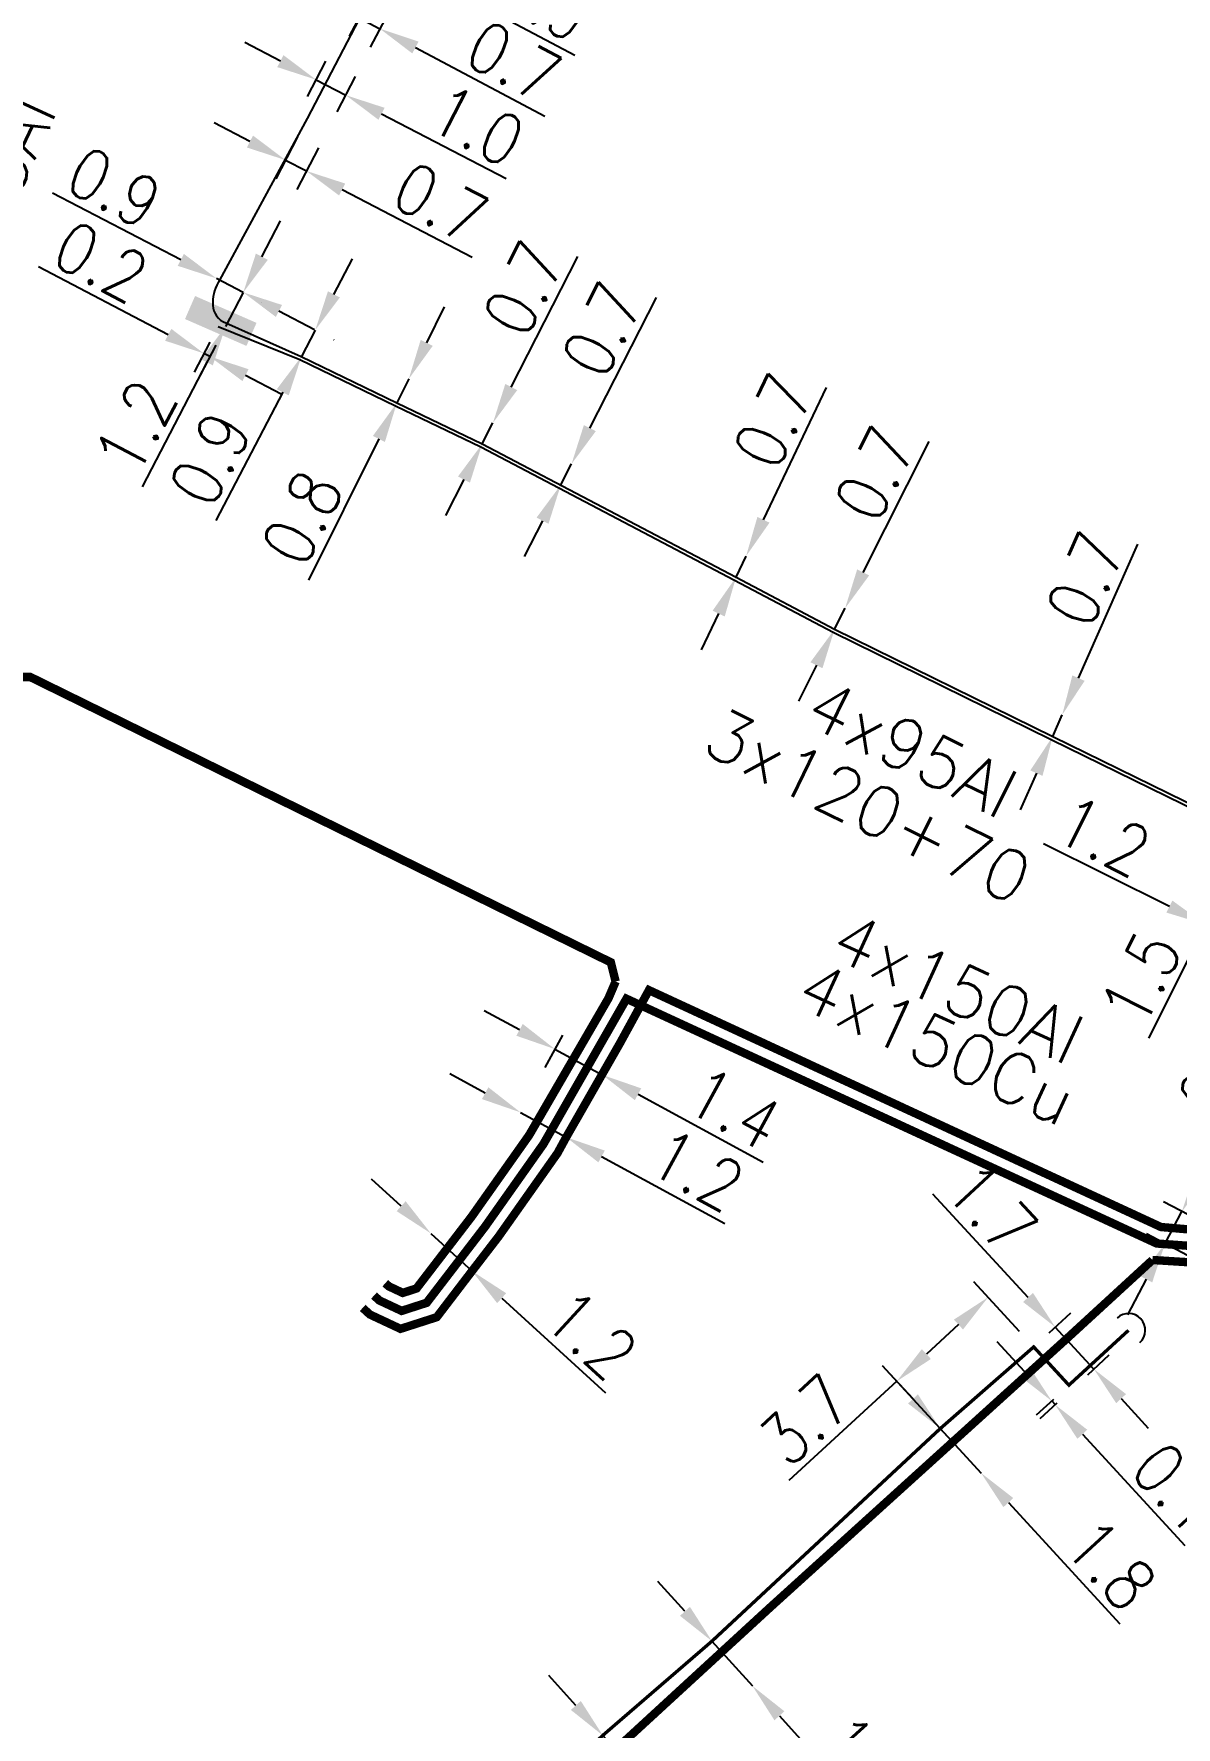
# Model space of a CAD drawing. Header units: millimetres. Extents: x 80000 to 81010, y 144000 to 145002.
# Drawn here: x 80485.6 to 80519.7, y 144646.2 to 144696.7 of the extents above; entities that cross this region are included whole.
import ezdxf
from ezdxf.enums import TextEntityAlignment as Align

# ---------------------------------------------------------------- set-up
doc = ezdxf.new("R2010")
doc.units = ezdxf.units.MM
doc.header["$PDMODE"] = 34
doc.linetypes.add('B_ST_AL', pattern=[2000, 1000, 1000])
doc.layers.get('0').update_dxf_attribs({"linetype": 'CONTINUOUS'})
doc.layers.get('Defpoints').update_dxf_attribs({"linetype": 'CONTINUOUS'})
for name, color, linetype in [('B_100', 3, 'CONTINUOUS'), ('B_110', 1, 'CONTINUOUS'), ('B_300', 7, 'CONTINUOUS')]:
    doc.layers.add(name, color=color, linetype=linetype)
doc.styles.add('M_ROMANS', font='ROMANS.shx', dxfattribs={"width": 0.75})
doc.styles.get("Standard").update_dxf_attribs({"font": 'romans.shx', "width": 0.85})
doc.dimstyles.get("Standard").update_dxf_attribs({"dimtxt": 1.5, "dimasz": 1.2, "dimexe": 0.625, "dimexo": 0.625, "dimgap": 0.25, "dimtad": 1, "dimdec": 1, "dimzin": 0, "dimdsep": 46, "dimtxsty": 'Standard', "dimcen": -0.5, "dimadec": 0, "dimazin": 0, "dimtfac": 1, "dimtdec": 1, "dimtmove": 0, "dimatfit": 3, "dimfxl": 0, "dimtolj": 1, "dimtzin": 0, "dimarcsym": 0})

# ---------------------------------------------------------------- blocks, each defined once
blk = doc.blocks.new('*D278')
at = {"layer": 'B_100', "color": 0, "linetype": 'Continuous', "lineweight": -2, "transparency": 16777216}
for p, q in [((80494.583, 144688.933), (80495.138, 144689.997)), ((80494.027, 144687.87), (80493.612, 144687.075)), ((80494.574, 144687.584), (80494.581, 144687.58)), ((80494.159, 144686.789), (80494.166, 144686.786)), ((80493.056, 144686.012), (80491.06, 144682.191))]:
    blk.add_line(p, q, dxfattribs=at)
at = {"layer": 'B_100', "color": 0, "linetype": 'Continuous', "transparency": 16777216}
for points in [[(80494.405, 144689.026), (80494.76, 144688.841), (80494.027, 144687.87)], [(80492.879, 144686.104), (80493.233, 144685.919), (80493.612, 144687.075)]]:
    blk.add_solid(points, dxfattribs=at)
at = {"layer": 'Defpoints', "color": 0, "linetype": 'Continuous', "transparency": 16777216}
for p in [(80494.02, 144687.873), (80493.605, 144687.079), (80493.612, 144687.075)]:
    blk.add_point(p, dxfattribs=at)
at = {"layer": 'B_100', "color": 0, "linetype": 'Continuous', "transparency": 16777216, "insert": (80490.894, 144684.033), "char_height": 1.5, "attachment_point": 5, "rotation": 62.4115}
blk.add_mtext('\\A1;0.9', dxfattribs=at)
blk = doc.blocks.new('*D279')
at = {"layer": 'B_100', "color": 0, "linetype": 'Continuous', "lineweight": -2, "transparency": 16777216}
for p, q in [((80492.433, 144690.057), (80492.986, 144691.121)), ((80491.879, 144688.992), (80491.348, 144687.972)), ((80492.433, 144688.704), (80492.433, 144688.704)), ((80491.903, 144687.683), (80491.903, 144687.683)), ((80490.795, 144686.907), (80488.861, 144683.191))]:
    blk.add_line(p, q, dxfattribs=at)
at = {"layer": 'B_100', "color": 0, "linetype": 'Continuous', "transparency": 16777216}
for points in [[(80492.255, 144690.149), (80492.61, 144689.964), (80491.879, 144688.992)], [(80490.617, 144686.999), (80490.972, 144686.815), (80491.348, 144687.972)]]:
    blk.add_solid(points, dxfattribs=at)
at = {"layer": 'Defpoints', "color": 0, "linetype": 'Continuous', "transparency": 16777216}
for p in [(80491.879, 144688.992), (80491.348, 144687.972), (80491.348, 144687.972)]:
    blk.add_point(p, dxfattribs=at)
at = {"layer": 'B_100', "color": 0, "linetype": 'Continuous', "transparency": 16777216, "insert": (80488.664, 144684.978), "char_height": 1.5, "attachment_point": 5, "rotation": 62.519}
blk.add_mtext('\\A1;1.2', dxfattribs=at)
blk = doc.blocks.new('*D280')
at = {"layer": 'B_100', "color": 0, "linetype": 'Continuous', "lineweight": -2, "transparency": 16777216}
for p, q in [((80489.641, 144687.727), (80485.766, 144689.751)), ((80490.882, 144687.51), (80490.415, 144686.617)), ((80491.059, 144687.418), (80490.592, 144686.525)), ((80490.882, 144687.079), (80490.704, 144687.171)), ((80491.945, 144686.523), (80493.009, 144685.967))]:
    blk.add_line(p, q, dxfattribs=at)
at = {"layer": 'B_100', "color": 0, "linetype": 'Continuous', "transparency": 16777216}
for points in [[(80489.733, 144687.904), (80489.548, 144687.55), (80490.704, 144687.171)], [(80492.038, 144686.7), (80491.853, 144686.346), (80490.882, 144687.079)]]:
    blk.add_solid(points, dxfattribs=at)
at = {"layer": 'Defpoints', "color": 0, "linetype": 'Continuous', "transparency": 16777216}
for p in [(80491.171, 144688.064), (80491.348, 144687.972), (80490.704, 144687.171)]:
    blk.add_point(p, dxfattribs=at)
at = {"layer": 'B_100', "color": 0, "linetype": 'Continuous', "transparency": 16777216, "insert": (80487.635, 144689.903), "char_height": 1.5, "attachment_point": 5, "rotation": 332.4115}
blk.add_mtext('\\A1;0.2', dxfattribs=at)
blk = doc.blocks.new('*D281')
at = {"layer": 'B_100', "color": 0, "linetype": 'Continuous', "lineweight": -2, "transparency": 16777216}
for p, q in [((80490.016, 144689.961), (80486.192, 144691.95)), ((80491.879, 144688.992), (80491.081, 144689.407)), ((80492.944, 144688.438), (80494.008, 144687.885))]:
    blk.add_line(p, q, dxfattribs=at)
at = {"layer": 'B_100', "color": 0, "linetype": 'Continuous', "transparency": 16777216}
for points in [[(80490.108, 144690.138), (80489.924, 144689.784), (80491.081, 144689.407)], [(80493.036, 144688.616), (80492.851, 144688.261), (80491.879, 144688.992)]]:
    blk.add_solid(points, dxfattribs=at)
at = {"layer": 'Defpoints', "color": 0, "linetype": 'Continuous', "transparency": 16777216}
for p in [(80491.081, 144689.407), (80491.081, 144689.407), (80491.879, 144688.992)]:
    blk.add_point(p, dxfattribs=at)
at = {"layer": 'B_100', "color": 0, "linetype": 'Continuous', "transparency": 16777216, "insert": (80488.033, 144692.12), "char_height": 1.5, "attachment_point": 5, "rotation": 332.519}
blk.add_mtext('\\A1;0.9', dxfattribs=at)
blk = doc.blocks.new('*D282')
at = {"layer": 'B_100', "color": 0, "linetype": 'Continuous', "lineweight": -2, "transparency": 16777216}
for p, q in [((80492.986, 144695.888), (80491.921, 144696.442)), ((80493.791, 144694.834), (80494.339, 144695.889)), ((80494.051, 144695.334), (80494.938, 144694.873)), ((80494.678, 144694.373), (80495.226, 144695.427)), ((80496.002, 144694.319), (80499.719, 144692.386))]:
    blk.add_line(p, q, dxfattribs=at)
at = {"layer": 'B_100', "color": 0, "linetype": 'Continuous', "transparency": 16777216}
for points in [[(80493.078, 144696.065), (80492.894, 144695.71), (80494.051, 144695.334)], [(80496.095, 144694.496), (80495.91, 144694.141), (80494.938, 144694.873)]]:
    blk.add_solid(points, dxfattribs=at)
at = {"layer": 'Defpoints', "color": 0, "linetype": 'Continuous', "transparency": 16777216}
for p in [(80494.051, 144695.334), (80493.502, 144694.28), (80494.389, 144693.818)]:
    blk.add_point(p, dxfattribs=at)
at = {"layer": 'B_100', "color": 0, "linetype": 'Continuous', "transparency": 16777216, "insert": (80498.854, 144693.963), "char_height": 1.5, "attachment_point": 5, "rotation": 332.519}
blk.add_mtext('\\A1;1.0', dxfattribs=at)
blk = doc.blocks.new('*D623')
at = {"layer": 'B_110', "color": 0, "linetype": 'Continuous', "lineweight": -2, "transparency": 16777216}
for p, q in [((80520.435, 144662.645), (80522.611, 144666.782)), ((80520.963, 144661.012), (80519.323, 144661.874)), ((80519.372, 144660.623), (80519.877, 144661.583)), ((80520.047, 144660.268), (80518.819, 144660.914)), ((80518.813, 144659.561), (80518.255, 144658.499))]:
    blk.add_line(p, q, dxfattribs=at)
at = {"layer": 'B_110', "color": 0, "linetype": 'Continuous', "transparency": 16777216}
for points in [[(80520.258, 144662.738), (80520.612, 144662.552), (80519.877, 144661.583)], [(80518.636, 144659.654), (80518.99, 144659.468), (80519.372, 144660.623)]]:
    blk.add_solid(points, dxfattribs=at)
at = {"layer": 'Defpoints', "color": 0, "linetype": 'Continuous', "transparency": 16777216}
for p in [(80521.516, 144660.721), (80519.372, 144660.623), (80520.6, 144659.977)]:
    blk.add_point(p, dxfattribs=at)
at = {"layer": 'B_110', "color": 0, "linetype": 'Continuous', "transparency": 16777216, "insert": (80520.973, 144665.817), "char_height": 1.5, "attachment_point": 5, "rotation": 62.261}
blk.add_mtext('\\A1;0.4', dxfattribs=at)
blk = doc.blocks.new('*D659')
at = {"layer": 'B_100', "color": 0, "linetype": 'Continuous', "lineweight": -2, "transparency": 16777216}
for p, q in [((80494.274, 144697.745), (80493.213, 144698.306)), ((80495.989, 144698.42), (80495.042, 144696.631)), ((80496.608, 144698.093), (80495.661, 144696.304)), ((80495.334, 144697.184), (80495.953, 144696.856)), ((80497.014, 144696.295), (80500.877, 144694.25))]:
    blk.add_line(p, q, dxfattribs=at)
at = {"layer": 'B_100', "color": 0, "linetype": 'Continuous', "transparency": 16777216}
for points in [[(80494.367, 144697.922), (80494.18, 144697.568), (80495.334, 144697.184)], [(80497.107, 144696.472), (80496.92, 144696.118), (80495.953, 144696.856)]]:
    blk.add_solid(points, dxfattribs=at)
at = {"layer": 'Defpoints', "color": 0, "linetype": 'Continuous', "transparency": 16777216}
for p in [(80496.281, 144698.972), (80496.9, 144698.645), (80495.953, 144696.856)]:
    blk.add_point(p, dxfattribs=at)
at = {"layer": 'B_100', "color": 0, "linetype": 'Continuous', "transparency": 16777216, "insert": (80499.944, 144695.875), "char_height": 1.5, "attachment_point": 5, "rotation": 332.1075}
blk.add_mtext('\\A1;0.7', dxfattribs=at)
blk = doc.blocks.new('*D660')
at = {"layer": 'B_100', "color": 0, "linetype": 'Continuous', "lineweight": -2, "transparency": 16777216}
for p, q in [((80492.077, 144693.49), (80491.012, 144694.044)), ((80493.501, 144693.626), (80492.853, 144692.382)), ((80494.122, 144693.303), (80493.474, 144692.059)), ((80493.142, 144692.936), (80493.763, 144692.613)), ((80494.827, 144692.06), (80498.705, 144690.042))]:
    blk.add_line(p, q, dxfattribs=at)
at = {"layer": 'B_100', "color": 0, "linetype": 'Continuous', "transparency": 16777216}
for points in [[(80492.169, 144693.668), (80491.985, 144693.313), (80493.142, 144692.936)], [(80494.92, 144692.237), (80494.735, 144691.882), (80493.763, 144692.613)]]:
    blk.add_solid(points, dxfattribs=at)
at = {"layer": 'Defpoints', "color": 0, "linetype": 'Continuous', "transparency": 16777216}
for p in [(80493.789, 144694.181), (80494.41, 144693.858), (80493.763, 144692.613)]:
    blk.add_point(p, dxfattribs=at)
at = {"layer": 'B_100', "color": 0, "linetype": 'Continuous', "transparency": 16777216, "insert": (80497.76, 144691.661), "char_height": 1.5, "attachment_point": 5, "rotation": 332.519}
blk.add_mtext('\\A1;0.7', dxfattribs=at)
blk = doc.blocks.new('*D661')
at = {"layer": 'B_100', "color": 0, "linetype": 'Continuous', "lineweight": -2, "transparency": 16777216}
for p, q in [((80502.216, 144684.944), (80504.206, 144688.837)), ((80501.351, 144683.253), (80501.67, 144683.876)), ((80500.805, 144682.184), (80500.259, 144681.116))]:
    blk.add_line(p, q, dxfattribs=at)
at = {"layer": 'B_100', "color": 0, "linetype": 'Continuous', "transparency": 16777216}
for points in [[(80502.038, 144685.035), (80502.394, 144684.853), (80501.67, 144683.876)], [(80500.627, 144682.275), (80500.983, 144682.093), (80501.351, 144683.253)]]:
    blk.add_solid(points, dxfattribs=at)
at = {"layer": 'Defpoints', "color": 0, "linetype": 'Continuous', "transparency": 16777216}
for p in [(80501.67, 144683.876), (80501.67, 144683.876), (80501.351, 144683.253)]:
    blk.add_point(p, dxfattribs=at)
at = {"layer": 'B_100', "color": 0, "linetype": 'Continuous', "transparency": 16777216, "insert": (80502.594, 144687.88), "char_height": 1.5, "attachment_point": 5, "rotation": 62.9205}
blk.add_mtext('\\A1;0.7', dxfattribs=at)
blk = doc.blocks.new('*D670')
at = {"layer": 'B_100', "color": 0, "linetype": 'Continuous', "lineweight": -2, "transparency": 16777216}
for p, q in [((80516.791, 144677.489), (80518.56, 144681.487)), ((80516.022, 144675.752), (80516.305, 144676.392)), ((80515.536, 144674.655), (80515.051, 144673.557))]:
    blk.add_line(p, q, dxfattribs=at)
at = {"layer": 'B_100', "color": 0, "linetype": 'Continuous', "transparency": 16777216}
for points in [[(80516.608, 144677.57), (80516.974, 144677.408), (80516.305, 144676.392)], [(80515.354, 144674.736), (80515.719, 144674.574), (80516.022, 144675.752)]]:
    blk.add_solid(points, dxfattribs=at)
at = {"layer": 'Defpoints', "color": 0, "linetype": 'Continuous', "transparency": 16777216}
for p in [(80516.305, 144676.392), (80516.305, 144676.392), (80516.022, 144675.752)]:
    blk.add_point(p, dxfattribs=at)
at = {"layer": 'B_100', "color": 0, "linetype": 'Continuous', "transparency": 16777216, "insert": (80517.004, 144680.441), "char_height": 1.5, "attachment_point": 5, "rotation": 66.1253}
blk.add_mtext('\\A1;0.7', dxfattribs=at)
blk = doc.blocks.new('*D671')
at = {"layer": 'B_100', "color": 0, "linetype": 'Continuous', "lineweight": -2, "transparency": 16777216}
for p, q in [((80510.369, 144680.642), (80512.335, 144684.547)), ((80509.515, 144678.945), (80509.829, 144679.57)), ((80508.975, 144677.873), (80508.435, 144676.801))]:
    blk.add_line(p, q, dxfattribs=at)
at = {"layer": 'B_100', "color": 0, "linetype": 'Continuous', "transparency": 16777216}
for points in [[(80510.19, 144680.732), (80510.548, 144680.552), (80509.829, 144679.57)], [(80508.796, 144677.963), (80509.154, 144677.783), (80509.515, 144678.945)]]:
    blk.add_solid(points, dxfattribs=at)
at = {"layer": 'Defpoints', "color": 0, "linetype": 'Continuous', "transparency": 16777216}
for p in [(80509.829, 144679.57), (80509.829, 144679.57), (80509.515, 144678.945)]:
    blk.add_point(p, dxfattribs=at)
at = {"layer": 'B_100', "color": 0, "linetype": 'Continuous', "transparency": 16777216, "insert": (80510.728, 144683.58), "char_height": 1.5, "attachment_point": 5, "rotation": 63.279}
blk.add_mtext('\\A1;0.7', dxfattribs=at)
blk = doc.blocks.new('*D672')
at = {"layer": 'B_100', "color": 0, "linetype": 'Continuous', "lineweight": -2, "transparency": 16777216}
for p, q in [((80507.395, 144682.211), (80509.279, 144686.155)), ((80506.576, 144680.496), (80506.877, 144681.128)), ((80506.058, 144679.413), (80505.541, 144678.331))]:
    blk.add_line(p, q, dxfattribs=at)
at = {"layer": 'B_100', "color": 0, "linetype": 'Continuous', "transparency": 16777216}
for points in [[(80507.214, 144682.297), (80507.575, 144682.125), (80506.877, 144681.128)], [(80505.878, 144679.5), (80506.239, 144679.327), (80506.576, 144680.496)]]:
    blk.add_solid(points, dxfattribs=at)
at = {"layer": 'Defpoints', "color": 0, "linetype": 'Continuous', "transparency": 16777216}
for p in [(80506.877, 144681.128), (80506.877, 144681.128), (80506.576, 144680.496)]:
    blk.add_point(p, dxfattribs=at)
at = {"layer": 'B_100', "color": 0, "linetype": 'Continuous', "transparency": 16777216, "insert": (80507.693, 144685.155), "char_height": 1.5, "attachment_point": 5, "rotation": 64.4684}
blk.add_mtext('\\A1;0.7', dxfattribs=at)
blk = doc.blocks.new('*D673')
at = {"layer": 'B_100', "color": 0, "linetype": 'Continuous', "lineweight": -2, "transparency": 16777216}
for p, q in [((80499.872, 144686.169), (80501.862, 144690.062)), ((80499.007, 144684.478), (80499.326, 144685.101)), ((80498.461, 144683.409), (80497.914, 144682.341))]:
    blk.add_line(p, q, dxfattribs=at)
at = {"layer": 'B_100', "color": 0, "linetype": 'Continuous', "transparency": 16777216}
for points in [[(80499.694, 144686.26), (80500.05, 144686.078), (80499.326, 144685.101)], [(80498.283, 144683.5), (80498.639, 144683.318), (80499.007, 144684.478)]]:
    blk.add_solid(points, dxfattribs=at)
at = {"layer": 'Defpoints', "color": 0, "linetype": 'Continuous', "transparency": 16777216}
for p in [(80499.326, 144685.101), (80499.326, 144685.101), (80499.007, 144684.478)]:
    blk.add_point(p, dxfattribs=at)
at = {"layer": 'B_100', "color": 0, "linetype": 'Continuous', "transparency": 16777216, "insert": (80500.25, 144689.105), "char_height": 1.5, "attachment_point": 5, "rotation": 62.9205}
blk.add_mtext('\\A1;0.7', dxfattribs=at)
blk = doc.blocks.new('*D674')
at = {"layer": 'B_100', "color": 0, "linetype": 'Continuous', "lineweight": -2, "transparency": 16777216}
for p, q in [((80497.35, 144687.487), (80497.885, 144688.561)), ((80496.816, 144686.412), (80496.459, 144685.696)), ((80495.924, 144684.622), (80493.826, 144680.406))]:
    blk.add_line(p, q, dxfattribs=at)
at = {"layer": 'B_100', "color": 0, "linetype": 'Continuous', "transparency": 16777216}
for points in [[(80497.171, 144687.576), (80497.53, 144687.398), (80496.816, 144686.412)], [(80495.745, 144684.711), (80496.104, 144684.533), (80496.459, 144685.696)]]:
    blk.add_solid(points, dxfattribs=at)
at = {"layer": 'Defpoints', "color": 0, "linetype": 'Continuous', "transparency": 16777216}
for p in [(80496.816, 144686.412), (80496.816, 144686.412), (80496.459, 144685.696)]:
    blk.add_point(p, dxfattribs=at)
at = {"layer": 'B_100', "color": 0, "linetype": 'Continuous', "transparency": 16777216, "insert": (80493.637, 144682.271), "char_height": 1.5, "attachment_point": 5, "rotation": 63.5366}
blk.add_mtext('\\A1;0.8', dxfattribs=at)
blk = doc.blocks.new('B_300_03')
at = {"color": 0, "linetype": 'Continuous'}
blk.add_solid([(-1, 0.75), (-1, 0), (1, 0.75), (1, 0)], dxfattribs=at)
at = {"color": 0, "linetype": 'Continuous', "style": 'M_ROMANS', "width": 0.75, "flags": 3}
for tag, p in [('DEF_LEG', (0, -4.25)), ('DEF_COUP', (0, -6.75)), ('DEF_TYPE', (0, -9.25))]:
    blk.add_attdef(tag, text='', height=1.2, dxfattribs=at).set_placement(p, align=Align.MIDDLE)
blk = doc.blocks.new('*D1476')
at = {"layer": 'B_100', "color": 0, "linetype": 'Continuous', "lineweight": -2, "transparency": 16777216}
for p, q in [((80495.044, 144699.628), (80493.984, 144700.189)), ((80496.105, 144699.066), (80496.9, 144698.645)), ((80497.96, 144698.083), (80501.77, 144696.066))]:
    blk.add_line(p, q, dxfattribs=at)
at = {"layer": 'B_100', "color": 0, "linetype": 'Continuous', "transparency": 16777216}
for points in [[(80495.138, 144699.804), (80494.95, 144699.451), (80496.105, 144699.066)], [(80498.054, 144698.26), (80497.867, 144697.907), (80496.9, 144698.645)]]:
    blk.add_solid(points, dxfattribs=at)
at = {"layer": 'Defpoints', "color": 0, "linetype": 'Continuous', "transparency": 16777216}
for p in [(80496.105, 144699.066), (80496.9, 144698.645), (80496.9, 144698.645)]:
    blk.add_point(p, dxfattribs=at)
at = {"layer": 'B_100', "color": 0, "linetype": 'Continuous', "transparency": 16777216, "insert": (80500.863, 144697.678), "char_height": 1.5, "attachment_point": 5, "rotation": 332.0967}
blk.add_mtext('\\A1;0.9', dxfattribs=at)
blk = doc.blocks.new('*D1477')
at = {"layer": 'B_110', "color": 0, "linetype": 'Continuous', "lineweight": -2, "transparency": 16777216}
for p, q in [((80500.119, 144666.998), (80499.065, 144667.571)), ((80501.397, 144666.836), (80500.875, 144665.876)), ((80501.173, 144666.425), (80502.599, 144665.651)), ((80502.822, 144666.062), (80502.3, 144665.102)), ((80503.653, 144665.078), (80507.387, 144663.049))]:
    blk.add_line(p, q, dxfattribs=at)
at = {"layer": 'B_110', "color": 0, "linetype": 'Continuous', "transparency": 16777216}
for points in [[(80500.215, 144667.174), (80500.024, 144666.823), (80501.173, 144666.425)], [(80503.749, 144665.254), (80503.558, 144664.902), (80502.599, 144665.651)]]:
    blk.add_solid(points, dxfattribs=at)
at = {"layer": 'Defpoints', "color": 0, "linetype": 'Continuous', "transparency": 16777216}
for p in [(80501.695, 144667.385), (80501.173, 144666.425), (80503.12, 144666.611)]:
    blk.add_point(p, dxfattribs=at)
at = {"layer": 'B_110', "color": 0, "linetype": 'Continuous', "transparency": 16777216, "insert": (80506.525, 144664.656), "char_height": 1.5, "attachment_point": 5, "rotation": 331.4838}
blk.add_mtext('\\A1;1.4', dxfattribs=at)
blk = doc.blocks.new('*D1478')
at = {"layer": 'B_110', "color": 0, "linetype": 'Continuous', "lineweight": -2, "transparency": 16777216}
for p, q in [((80499.093, 144665.11), (80498.039, 144665.683)), ((80500.148, 144664.537), (80501.511, 144663.797)), ((80502.565, 144663.224), (80506.246, 144661.224))]:
    blk.add_line(p, q, dxfattribs=at)
at = {"layer": 'B_110', "color": 0, "linetype": 'Continuous', "transparency": 16777216}
for points in [[(80499.189, 144665.286), (80498.998, 144664.934), (80500.148, 144664.537)], [(80502.661, 144663.399), (80502.47, 144663.048), (80501.511, 144663.797)]]:
    blk.add_solid(points, dxfattribs=at)
at = {"layer": 'Defpoints', "color": 0, "linetype": 'Continuous', "transparency": 16777216}
for p in [(80500.148, 144664.537), (80500.148, 144664.537), (80501.511, 144663.797)]:
    blk.add_point(p, dxfattribs=at)
at = {"layer": 'B_110', "color": 0, "linetype": 'Continuous', "transparency": 16777216, "insert": (80505.41, 144662.816), "char_height": 1.5, "attachment_point": 5, "rotation": 331.4838}
blk.add_mtext('\\A1;1.2', dxfattribs=at)
blk = doc.blocks.new('*D1479')
at = {"layer": 'B_110', "color": 0, "linetype": 'Continuous', "lineweight": -2, "transparency": 16777216}
for p, q in [((80496.588, 144661.739), (80495.702, 144662.549)), ((80497.473, 144660.929), (80498.701, 144659.806)), ((80499.586, 144658.997), (80502.678, 144656.169))]:
    blk.add_line(p, q, dxfattribs=at)
at = {"layer": 'B_110', "color": 0, "linetype": 'Continuous', "transparency": 16777216}
for points in [[(80496.722, 144661.887), (80496.453, 144661.592), (80497.473, 144660.929)], [(80499.721, 144659.144), (80499.451, 144658.849), (80498.701, 144659.806)]]:
    blk.add_solid(points, dxfattribs=at)
at = {"layer": 'Defpoints', "color": 0, "linetype": 'Continuous', "transparency": 16777216}
for p in [(80497.473, 144660.929), (80497.473, 144660.929), (80498.701, 144659.806)]:
    blk.add_point(p, dxfattribs=at)
at = {"layer": 'B_110', "color": 0, "linetype": 'Continuous', "transparency": 16777216, "insert": (80502.25, 144657.916), "char_height": 1.5, "attachment_point": 5, "rotation": 317.5553}
blk.add_mtext('\\A1;1.2', dxfattribs=at)
blk = doc.blocks.new('*D1626')
at = {"layer": 'B_300', "color": 0, "linetype": 'Continuous', "lineweight": -2, "transparency": 16777216}
for p, q in [((80522.775, 144674.554), (80523.31, 144675.628)), ((80522.239, 144673.48), (80521.57, 144672.137)), ((80522.799, 144673.201), (80522.799, 144673.201)), ((80522.105, 144671.871), (80521.011, 144672.416)), ((80521.035, 144671.063), (80518.883, 144666.746))]:
    blk.add_line(p, q, dxfattribs=at)
at = {"layer": 'B_300', "color": 0, "linetype": 'Continuous', "transparency": 16777216}
for points in [[(80522.596, 144674.643), (80522.954, 144674.465), (80522.239, 144673.48)], [(80520.856, 144671.153), (80521.214, 144670.974), (80521.57, 144672.137)]]:
    blk.add_solid(points, dxfattribs=at)
at = {"layer": 'Defpoints', "color": 0, "linetype": 'Continuous', "transparency": 16777216}
for p in [(80522.239, 144673.48), (80522.239, 144673.48), (80522.665, 144671.592)]:
    blk.add_point(p, dxfattribs=at)
at = {"layer": 'B_300', "color": 0, "linetype": 'Continuous', "transparency": 16777216, "insert": (80518.655, 144668.53), "char_height": 1.5, "attachment_point": 5, "rotation": 63.5062}
blk.add_mtext('\\A1;1.5', dxfattribs=at)
blk = doc.blocks.new('*D1627')
at = {"layer": 'B_300', "color": 0, "linetype": 'Continuous', "lineweight": -2, "transparency": 16777216}
for p, q in [((80521.961, 144672.921), (80520.296, 144669.581)), ((80519.501, 144670.676), (80515.752, 144672.545)), ((80522.371, 144671.054), (80521.37, 144669.046)), ((80521.649, 144669.605), (80520.575, 144670.141)), ((80522.723, 144669.07), (80523.797, 144668.535))]:
    blk.add_line(p, q, dxfattribs=at)
at = {"layer": 'B_300', "color": 0, "linetype": 'Continuous', "transparency": 16777216}
for points in [[(80519.59, 144670.855), (80519.412, 144670.497), (80520.575, 144670.141)], [(80522.812, 144669.249), (80522.634, 144668.891), (80521.649, 144669.605)]]:
    blk.add_solid(points, dxfattribs=at)
at = {"layer": 'Defpoints', "color": 0, "linetype": 'Continuous', "transparency": 16777216}
for p in [(80522.239, 144673.48), (80522.65, 144671.614), (80520.575, 144670.141)]:
    blk.add_point(p, dxfattribs=at)
at = {"layer": 'B_300', "color": 0, "linetype": 'Continuous', "transparency": 16777216, "insert": (80517.535, 144672.773), "char_height": 1.5, "attachment_point": 5, "rotation": 333.5062}
blk.add_mtext('\\A1;1.2', dxfattribs=at)
blk = doc.blocks.new('B_300_05')
at = {"color": 0, "linetype": 'Continuous'}
blk.add_arc((0, 0), 1, 270, 90, dxfattribs=at)
at = {"color": 0, "linetype": 'Continuous', "style": 'M_ROMANS', "width": 0.75, "flags": 3}
for tag, p in [('DEF_LEG', (0, -5)), ('DEF_COUP', (0, -7.5)), ('DEF_TYPE', (0, -10))]:
    blk.add_attdef(tag, text='', height=1.2, dxfattribs=at).set_placement(p, align=Align.MIDDLE)
blk = doc.blocks.new('*D1735')
at = {"layer": 'B_300', "color": 0, "linetype": 'Continuous', "lineweight": -2, "transparency": 16777216}
for p, q in [((80515.286, 144659.018), (80512.45, 144662.102)), ((80515.915, 144657.967), (80516.558, 144658.558)), ((80517.249, 144656.884), (80516.098, 144658.135)), ((80517.066, 144656.715), (80517.709, 144657.307)), ((80518.062, 144656.001), (80518.874, 144655.118))]:
    blk.add_line(p, q, dxfattribs=at)
at = {"layer": 'B_300', "color": 0, "linetype": 'Continuous', "transparency": 16777216}
for points in [[(80515.433, 144659.154), (80515.139, 144658.883), (80516.098, 144658.135)], [(80518.209, 144656.136), (80517.915, 144655.866), (80517.249, 144656.884)]]:
    blk.add_solid(points, dxfattribs=at)
at = {"layer": 'Defpoints', "color": 0, "linetype": 'Continuous', "transparency": 16777216}
for p in [(80515.455, 144657.543), (80517.249, 144656.884), (80516.606, 144656.292)]:
    blk.add_point(p, dxfattribs=at)
at = {"layer": 'B_300', "color": 0, "linetype": 'Continuous', "transparency": 16777216, "insert": (80514.198, 144661.679), "char_height": 1.5, "attachment_point": 5, "rotation": 312.6119}
blk.add_mtext('\\A1;1.7', dxfattribs=at)
blk = doc.blocks.new('*D1736')
at = {"layer": 'B_110', "color": 0, "linetype": 'Continuous', "lineweight": -2, "transparency": 16777216}
for p, q in [((80511.855, 144655.991), (80511.043, 144656.874)), ((80512.668, 144655.108), (80513.886, 144653.783)), ((80514.699, 144652.9), (80518.029, 144649.28))]:
    blk.add_line(p, q, dxfattribs=at)
at = {"layer": 'B_110', "color": 0, "linetype": 'Continuous', "transparency": 16777216}
for points in [[(80512.002, 144656.127), (80511.708, 144655.856), (80512.668, 144655.108)], [(80514.846, 144653.036), (80514.552, 144652.765), (80513.886, 144653.783)]]:
    blk.add_solid(points, dxfattribs=at)
at = {"layer": 'Defpoints', "color": 0, "linetype": 'Continuous', "transparency": 16777216}
for p in [(80512.668, 144655.108), (80513.886, 144653.783), (80513.886, 144653.783)]:
    blk.add_point(p, dxfattribs=at)
at = {"layer": 'B_110', "color": 0, "linetype": 'Continuous', "transparency": 16777216, "insert": (80517.753, 144651.057), "char_height": 1.5, "attachment_point": 5, "rotation": 312.6119}
blk.add_mtext('\\A1;1.8', dxfattribs=at)
blk = doc.blocks.new('*D1737')
at = {"layer": 'B_110', "color": 0, "linetype": 'Continuous', "lineweight": -2, "transparency": 16777216}
for p, q in [((80505.053, 144649.658), (80504.248, 144650.548)), ((80505.858, 144648.768), (80507.066, 144647.433)), ((80507.871, 144646.543), (80510.681, 144643.437))]:
    blk.add_line(p, q, dxfattribs=at)
at = {"layer": 'B_110', "color": 0, "linetype": 'Continuous', "transparency": 16777216}
for points in [[(80505.201, 144649.792), (80504.905, 144649.524), (80505.858, 144648.768)], [(80508.019, 144646.677), (80507.722, 144646.409), (80507.066, 144647.433)]]:
    blk.add_solid(points, dxfattribs=at)
at = {"layer": 'Defpoints', "color": 0, "linetype": 'Continuous', "transparency": 16777216}
for p in [(80505.858, 144648.768), (80507.066, 144647.433), (80507.066, 144647.433)]:
    blk.add_point(p, dxfattribs=at)
at = {"layer": 'B_110', "color": 0, "linetype": 'Continuous', "transparency": 16777216, "insert": (80510.42, 144645.216), "char_height": 1.5, "attachment_point": 5, "rotation": 312.1361}
blk.add_mtext('\\A1;1.8', dxfattribs=at)
blk = doc.blocks.new('*D1738')
at = {"layer": 'B_110', "color": 0, "linetype": 'Continuous', "lineweight": -2, "transparency": 16777216}
for p, q in [((80501.799, 144646.85), (80500.996, 144647.742)), ((80502.602, 144645.958), (80503.806, 144644.621)), ((80504.609, 144643.729), (80507.411, 144640.615))]:
    blk.add_line(p, q, dxfattribs=at)
at = {"layer": 'B_110', "color": 0, "linetype": 'Continuous', "transparency": 16777216}
for points in [[(80501.947, 144646.984), (80501.65, 144646.717), (80502.602, 144645.958)], [(80504.757, 144643.863), (80504.46, 144643.595), (80503.806, 144644.621)]]:
    blk.add_solid(points, dxfattribs=at)
at = {"layer": 'Defpoints', "color": 0, "linetype": 'Continuous', "transparency": 16777216}
for p in [(80502.602, 144645.958), (80503.806, 144644.621), (80503.806, 144644.621)]:
    blk.add_point(p, dxfattribs=at)
at = {"layer": 'B_110', "color": 0, "linetype": 'Continuous', "transparency": 16777216, "insert": (80507.155, 144642.395), "char_height": 1.5, "attachment_point": 5, "rotation": 311.9913}
blk.add_mtext('\\A1;1.8', dxfattribs=at)
blk = doc.blocks.new('*D1746')
at = {"layer": 'B_110', "color": 0, "linetype": 'Continuous', "lineweight": -2, "transparency": 16777216}
for p, q in [((80515.032, 144658.003), (80513.671, 144659.483)), ((80513.211, 144658.21), (80512.254, 144657.33)), ((80513.463, 144654.243), (80510.948, 144656.978)), ((80511.371, 144656.518), (80508.154, 144653.558))]:
    blk.add_line(p, q, dxfattribs=at)
at = {"layer": 'B_110', "color": 0, "linetype": 'Continuous', "transparency": 16777216}
for points in [[(80513.076, 144658.358), (80513.346, 144658.063), (80514.094, 144659.023)], [(80512.119, 144657.477), (80512.389, 144657.183), (80511.371, 144656.518)]]:
    blk.add_solid(points, dxfattribs=at)
at = {"layer": 'Defpoints', "color": 0, "linetype": 'Continuous', "transparency": 16777216}
for p in [(80515.455, 144657.543), (80511.371, 144656.518), (80513.886, 144653.783)]:
    blk.add_point(p, dxfattribs=at)
at = {"layer": 'B_110', "color": 0, "linetype": 'Continuous', "transparency": 16777216, "insert": (80508.644, 144655.368), "char_height": 1.5, "attachment_point": 5, "rotation": 42.6119}
blk.add_mtext('\\A1;3.7', dxfattribs=at)
blk = doc.blocks.new('*D1786')
at = {"layer": 'B_110', "color": 0, "linetype": 'Continuous', "lineweight": -2, "transparency": 16777216}
for p, q in [((80515.179, 144656.814), (80514.367, 144657.697)), ((80516.045, 144655.98), (80515.532, 144655.508)), ((80516.146, 144655.869), (80515.633, 144655.397)), ((80515.992, 144655.931), (80516.093, 144655.821)), ((80516.906, 144654.937), (80519.959, 144651.619))]:
    blk.add_line(p, q, dxfattribs=at)
at = {"layer": 'B_110', "color": 0, "linetype": 'Continuous', "transparency": 16777216}
for points in [[(80515.326, 144656.95), (80515.032, 144656.679), (80515.992, 144655.931)], [(80517.053, 144655.073), (80516.758, 144654.802), (80516.093, 144655.821)]]:
    blk.add_solid(points, dxfattribs=at)
at = {"layer": 'Defpoints', "color": 0, "linetype": 'Continuous', "transparency": 16777216}
for p in [(80516.505, 144656.403), (80516.606, 144656.292), (80515.992, 144655.931)]:
    blk.add_point(p, dxfattribs=at)
at = {"layer": 'B_110', "color": 0, "linetype": 'Continuous', "transparency": 16777216, "insert": (80519.744, 144653.329), "char_height": 1.5, "attachment_point": 5, "rotation": 312.6119}
blk.add_mtext('\\A1;0.1', dxfattribs=at)

msp = doc.modelspace()

# ---------------------------------------------------------------- linework, layer by layer
at = {"layer": 'B_100', "linetype": 'B_ST_AL', "flags": 128}
msp.add_lwpolyline([(80491.134, 144687.972, 0, 0, 0), (80491.134, 144687.972, 0, 0, 0), (80491.134, 144687.972, 0, 0, -0.27427), (80490.823, 144688.766, 0, 0, -0.054581), (80491.081, 144689.407, 0, 0, 0), (80493.502, 144694.28, 0, 0, 0), (80496.105, 144699.066, 0, 0, 0), (80496.241, 144699.343, 0, 0, 0), (80496.298, 144699.964, 0, 0, 0), (80496.185, 144700.398, 0, 0, 0), (80495.921, 144700.982, 0, 0, 0), (80488.402, 144708.173, 0, 0, 0), (80488.402, 144708.173, 0, 0, 0), (80487.69, 144706.761, 0, 0, 0), (80487.259, 144706.407, 0, 0, 0), (80485.595, 144705.518, 0, 0, 0), (80475.62, 144703.53, 0.25, 0.25, 0), (80475.62, 144703.53, 0.25, 0.25, 0), (80469.533, 144702.346, 0.25, 0.25, 0), (80465.11, 144701.678, 0.25, 0.25, 0), (80464.313, 144701.605, 0.25, 0.25, 0), (80449.547, 144708.79, 0.25, 0.25, 0), (80445.739, 144710.82, 0.25, 0.25, 0), (80441.967, 144712.716, 0.25, 0.25, 0), (80437.492, 144715.169, 0.25, 0.25, 0), (80433.326, 144717.664, 0.25, 0.25, 0), (80428.1, 144719.9, 0.25, 0.25, 0), (80423.398, 144722.428, 0.25, 0.25, 0), (80419.359, 144724.493, 0.25, 0.25, -0.332281), (80419.095, 144725.031, 0, 0, 0)], format="xyseb", dxfattribs=at)
at = {"layer": 'B_100', "linetype": 'B_ST_AL'}
msp.add_lwpolyline([(80474.66, 144704.709), (80475.025, 144704.328), (80475.45, 144704.312), (80478.305, 144704.855), (80480.812, 144705.264), (80486.759, 144705.993), (80487.732, 144706.523), (80488.746, 144708.222), (80488.746, 144708.222), (80488.746, 144708.222), (80495.919, 144701.219), (80496.382, 144700.682), (80496.542, 144700.202), (80496.498, 144699.459), (80496.281, 144698.972), (80493.789, 144694.181), (80491.174, 144689.359, 0.143235), (80490.971, 144688.689, 0.293268), (80491.27, 144688.119), (80491.27, 144688.119), (80491.27, 144688.119)], format="xyb", dxfattribs=at)
at = {"layer": 'B_100', "linetype": 'B_ST_AL', "flags": 128}
for points in [[(80491.134, 144687.972), (80493.565, 144686.987), (80496.416, 144685.606), (80498.962, 144684.388), (80506.529, 144680.408), (80509.469, 144678.856), (80515.978, 144675.662), (80521.886, 144672.762), (80522.234, 144672.238)], [(80491.27, 144688.119), (80493.605, 144687.079), (80496.459, 144685.696), (80499.007, 144684.478), (80506.576, 144680.496), (80509.515, 144678.945), (80516.022, 144675.752), (80521.929, 144672.852), (80524.802, 144671.487), (80527.257, 144670.224), (80529.506, 144669.184), (80532.285, 144667.864), (80532.635, 144667.752), (80532.829, 144667.82), (80532.829, 144667.82), (80533.077, 144668.22)]]:
    msp.add_lwpolyline(points, dxfattribs=at)
for points, const_width in [([(80468.222, 144650.997), (80468.222, 144650.997), (80468.222, 144650.997), (80482.09, 144673.517), (80483.163, 144675.305), (80484.165, 144677.021), (80484.523, 144677.45), (80484.952, 144677.522), (80485.525, 144677.522), (80502.842, 144669.012), (80502.985, 144668.44)], 0.253), ([(80502.985, 144668.44), (80502.771, 144667.939), (80500.409, 144663.863), (80498.692, 144661.432), (80497.046, 144659.287), (80496.636, 144659.154), (80496.219, 144659.35), (80496.115, 144659.444)], 0.253), ([(80484.324, 144628.564), (80488.566, 144632.434), (80497.11, 144640.142), (80507.573, 144649.756), (80516.413, 144657.764), (80518.996, 144660.135)], 0.25), ([(80518.996, 144660.135), (80521.273, 144659.994)], 0.25)]:
    msp.add_lwpolyline(points, dxfattribs=dict(at, const_width=const_width))
at = {"layer": 'B_100', "color": 3, "linetype": 'B_ST_AL', "flags": 128}
msp.add_lwpolyline([(80533.102, 144667.912, 0.25, 0.25, 0), (80528.588, 144658.249, 0.25, 0.25, -0.309958), (80527.429, 144657.476, 0.25, 0.25, 0), (80521.459, 144660.459, 0.25, 0.25, 0), (80519.123, 144660.627, 0.25, 0.25, 0), (80503.309, 144667.927, 0.253, 0.253, 0), (80503.309, 144667.927, 0.253, 0.253, 0), (80500.831, 144663.593, 0.253, 0.253, 0), (80499.094, 144661.135, 0.253, 0.253, 0), (80497.348, 144658.859, 0.253, 0.253, 0), (80496.602, 144658.618, 0.253, 0.253, 0), (80495.937, 144658.929, 0.253, 0.253, 0), (80495.778, 144659.075, 0, 0, 0)], format="xyseb", dxfattribs=at)
at = {"layer": 'B_110', "linetype": 'B_ST_AL', "flags": 128}
for points in [[(80532.649, 144668.124, 0.25, 0.25, 0), (80528.132, 144658.455, 0.25, 0.25, -0.42793), (80527.402, 144658.06, 0.25, 0.25, 0), (80524.253, 144659.627, 0.25, 0.25, 0), (80521.683, 144660.907, 0.25, 0.25, 0), (80519.25, 144661.119, 0.25, 0.25, 0), (80503.979, 144668.183, 0.25, 0.25, 0), (80503.12, 144666.611, 0.25, 0.25, 0), (80501.511, 144663.797, 0.25, 0.25, 0), (80501.252, 144663.323, 0.25, 0.25, 0), (80499.497, 144660.839, 0.25, 0.25, 0), (80498.701, 144659.806, 0.25, 0.25, 0), (80497.649, 144658.43, 0.25, 0.25, 0), (80496.568, 144658.082, 0.25, 0.25, 0), (80495.656, 144658.509, 0.25, 0.25, 0), (80495.44, 144658.707, 0, 0, 0)], [(80518.283, 144658.039, 0.1, 0.1, 0), (80516.505, 144656.403, 0.1, 0.1, 0), (80515.455, 144657.543, 0.1, 0.1, 0), (80515.455, 144657.543, 0.1, 0.1, 0), (80512.668, 144655.108, 0.1, 0.1, 0), (80505.858, 144648.768, 0.1, 0.1, 0), (80502.602, 144645.958, 0.1, 0.1, 0), (80496.107, 144639.815, 0.1, 0.1, 0), (80490.043, 144634.356, 0.1, 0.1, 0), (80486.14, 144630.725, 0.1, 0.1, 0), (80482.375, 144627.394, 0.1, 0.1, 0), (80479.249, 144624.432, 0.1, 0.1, 0), (80471.758, 144617.75, 0.1, 0.1, 0), (80471.758, 144617.75, 0.1, 0.1, 0), (80467.42, 144613.66, 0, 0, 0)]]:
    msp.add_lwpolyline(points, format="xyseb", dxfattribs=at)

# ---------------------------------------------------------------- block references
at = {"layer": 'B_300', "linetype": 'ByBlock', "rotation": 336.3884998030288}
msp.add_blockref('B_300_03', (80491.057, 144687.796), dxfattribs=at)
at = {"layer": 'B_300', "xscale": 0.5, "yscale": 0.5, "zscale": 0.5, "rotation": 42.95553631502714}
msp.add_blockref('B_300_05', (80518.283, 144658.039), dxfattribs=at)

# ---------------------------------------------------------------- texts
at = {"layer": 'B_100', "linetype": 'Continuous'}
for s, rotation, p in [('4x95Al', 64.9838, (80484.279, 144691.743)), ('4x95Al', 333.652, (80511.823, 144675.385)), ('3x120+70', 333.7725, (80510.521, 144673.672)), ('4x150Cu', 335.3897, (80512.577, 144666.604))]:
    msp.add_text(s, height=1.5, rotation=rotation, dxfattribs=at).set_placement(p, align=Align.MIDDLE)
at = {"layer": 'B_110', "linetype": 'Continuous'}
msp.add_text('4x150Al', height=1.5, rotation=335.3897, dxfattribs=at).set_placement((80513.194, 144668.248), align=Align.MIDDLE)

# ---------------------------------------------------------------- dimensions: what is measured, and where the dimension line sits
at = {"layer": 'B_100', "linetype": 'Continuous'}
dim = msp.add_linear_dim(base=(80496.9, 144698.645), p1=(80496.105, 144699.066), p2=(80496.9, 144698.645), angle=152.0967, dimstyle='Standard', override={"dimfxl": 1.25}, dxfattribs=at)
dim.commit()
dim.dimension.update_dxf_attribs({"geometry": '*D1476', "text_midpoint": (80500.395, 144696.794), "dimtype": 160})
for base, p1, p2, angle, picture, middle, dimtype in [((80495.953, 144696.856), (80496.281, 144698.972), (80496.9, 144698.645), 332.1075, '*D659', (80499.476, 144694.992), 161), ((80494.051, 144695.334), (80494.389, 144693.818), (80493.502, 144694.28), 152.519, '*D282', (80498.393, 144693.075), 160), ((80493.763, 144692.613), (80493.789, 144694.181), (80494.41, 144693.858), 332.519, '*D660', (80497.299, 144690.774), 161), ((80496.816, 144686.412), (80496.459, 144685.696), (80496.816, 144686.412), 63.5366, '*D674', (80494.532, 144681.825), 161)]:
    dim = msp.add_linear_dim(base=base, p1=p1, p2=p2, angle=angle, dimstyle='Standard', dxfattribs=at)
    dim.commit()
    dim.dimension.update_dxf_attribs({"geometry": picture, "text_midpoint": middle, "dimtype": dimtype})
for base, p1, p2, angle, picture, middle in [((80491.081, 144689.407), (80491.879, 144688.992), (80491.081, 144689.407), 152.519, '*D281', (80488.033, 144692.12)), ((80490.704, 144687.171), (80491.348, 144687.972), (80491.171, 144688.064), 152.4115, '*D280', (80487.635, 144689.903)), ((80491.34833, 144687.97176), (80491.879, 144688.992), (80491.34833, 144687.97176), 242.51896, '*D279', (80488.66396, 144684.97803)), ((80493.612, 144687.075), (80494.02, 144687.873), (80493.605, 144687.079), 242.4115, '*D278', (80490.894, 144684.033))]:
    dim = msp.add_linear_dim(base=base, p1=p1, p2=p2, angle=angle, dimstyle='Standard', dxfattribs=at)
    dim.commit()
    dim.dimension.update_dxf_attribs({"geometry": picture, "text_midpoint": middle})
for p1, p2, picture, middle in [((80499.007, 144684.478), (80499.326, 144685.101), '*D673', (80500.25, 144689.105)), ((80501.351, 144683.253), (80501.67, 144683.876), '*D661', (80502.594, 144687.88)), ((80506.576, 144680.496), (80506.877, 144681.128), '*D672', (80507.693, 144685.155)), ((80509.515, 144678.945), (80509.829, 144679.57), '*D671', (80510.728, 144683.58)), ((80516.022, 144675.752), (80516.305, 144676.392), '*D670', (80517.004, 144680.441))]:
    dim = msp.add_aligned_dim(p1=p1, p2=p2, distance=0, dimstyle='Standard', dxfattribs=at)
    dim.commit()
    dim.dimension.update_dxf_attribs({"geometry": picture, "text_midpoint": middle})
at = {"layer": 'B_110', "linetype": 'Continuous'}
for base, p1, p2, angle, text, picture, middle in [((80501.173, 144666.425), (80503.12, 144666.611), (80501.695, 144667.385), 331.4838, '1.4', '*D1477', (80506.047, 144663.777)), ((80500.148, 144664.537), (80501.511, 144663.797), (80500.148, 144664.537), 331.4838, '1.2', '*D1478', (80504.933, 144661.937)), ((80497.473, 144660.929), (80498.701, 144659.806), (80497.473, 144660.929), 317.5553, '1.2', '*D1479', (80501.575, 144657.178))]:
    dim = msp.add_linear_dim(base=base, p1=p1, p2=p2, angle=angle, text=text, dimstyle='Standard', override={"dimfxl": 1.25}, dxfattribs=at)
    dim.commit()
    dim.dimension.update_dxf_attribs({"geometry": picture, "text_midpoint": middle, "dimtype": 160})
dim = msp.add_linear_dim(base=(80519.372, 144660.623), p1=(80521.516, 144660.721), p2=(80520.6, 144659.977), angle=242.261, text='0.4', dimstyle='Standard', dxfattribs=at)
dim.commit()
dim.dimension.update_dxf_attribs({"geometry": '*D623', "text_midpoint": (80521.859, 144665.352), "dimtype": 160})
for base, p1, p2, angle, picture, middle in [((80511.371, 144656.518), (80515.455, 144657.543), (80513.886, 144653.783), 42.6119, '*D1746', (80509.321, 144654.632)), ((80515.991629, 144655.930983), (80516.605986, 144656.292333), (80516.504716, 144656.402987), 132.61188, '*D1786', (80519.008354, 144652.651685)), ((80513.886, 144653.783), (80512.668, 144655.108), (80513.886, 144653.783), 132.6119, '*D1736', (80517.017, 144650.38))]:
    dim = msp.add_linear_dim(base=base, p1=p1, p2=p2, angle=angle, dimstyle='Standard', dxfattribs=at)
    dim.commit()
    dim.dimension.update_dxf_attribs({"geometry": picture, "text_midpoint": middle, "dimtype": 160})
for base, p1, p2, angle, picture, middle in [((80507.066, 144647.433), (80505.858, 144648.768), (80507.066, 144647.433), 132.1361, '*D1737', (80509.679, 144644.545)), ((80503.806, 144644.621), (80502.602, 144645.958), (80503.806, 144644.621), 131.9913, '*D1738', (80506.411, 144641.726))]:
    dim = msp.add_linear_dim(base=base, p1=p1, p2=p2, angle=angle, dimstyle='Standard', override={"dimscale": 1, "dimlfac": 1, "dimlunit": 2}, dxfattribs=at)
    dim.commit()
    dim.dimension.update_dxf_attribs({"geometry": picture, "text_midpoint": middle, "dimtype": 160})
at = {"layer": 'B_300', "linetype": 'Continuous'}
for base, p1, angle, picture, middle in [((80522.239, 144673.48), (80522.665, 144671.592), 243.5062, '*D1626', (80519.55, 144668.084)), ((80520.575, 144670.141), (80522.65, 144671.614), 333.5062, '*D1627', (80517.089, 144671.878))]:
    dim = msp.add_linear_dim(base=base, p1=p1, p2=(80522.239, 144673.48), angle=angle, dimstyle='Standard', override={"dimfxl": 1.25}, dxfattribs=at)
    dim.commit()
    dim.dimension.update_dxf_attribs({"geometry": picture, "text_midpoint": middle, "dimtype": 160})
dim = msp.add_linear_dim(base=(80517.249, 144656.884), p1=(80515.455, 144657.543), p2=(80516.606, 144656.292), angle=312.6119, dimstyle='Standard', dxfattribs=at)
dim.commit()
dim.dimension.update_dxf_attribs({"geometry": '*D1735', "text_midpoint": (80513.462, 144661.002), "dimtype": 160})

doc.saveas('drawing.dxf')
